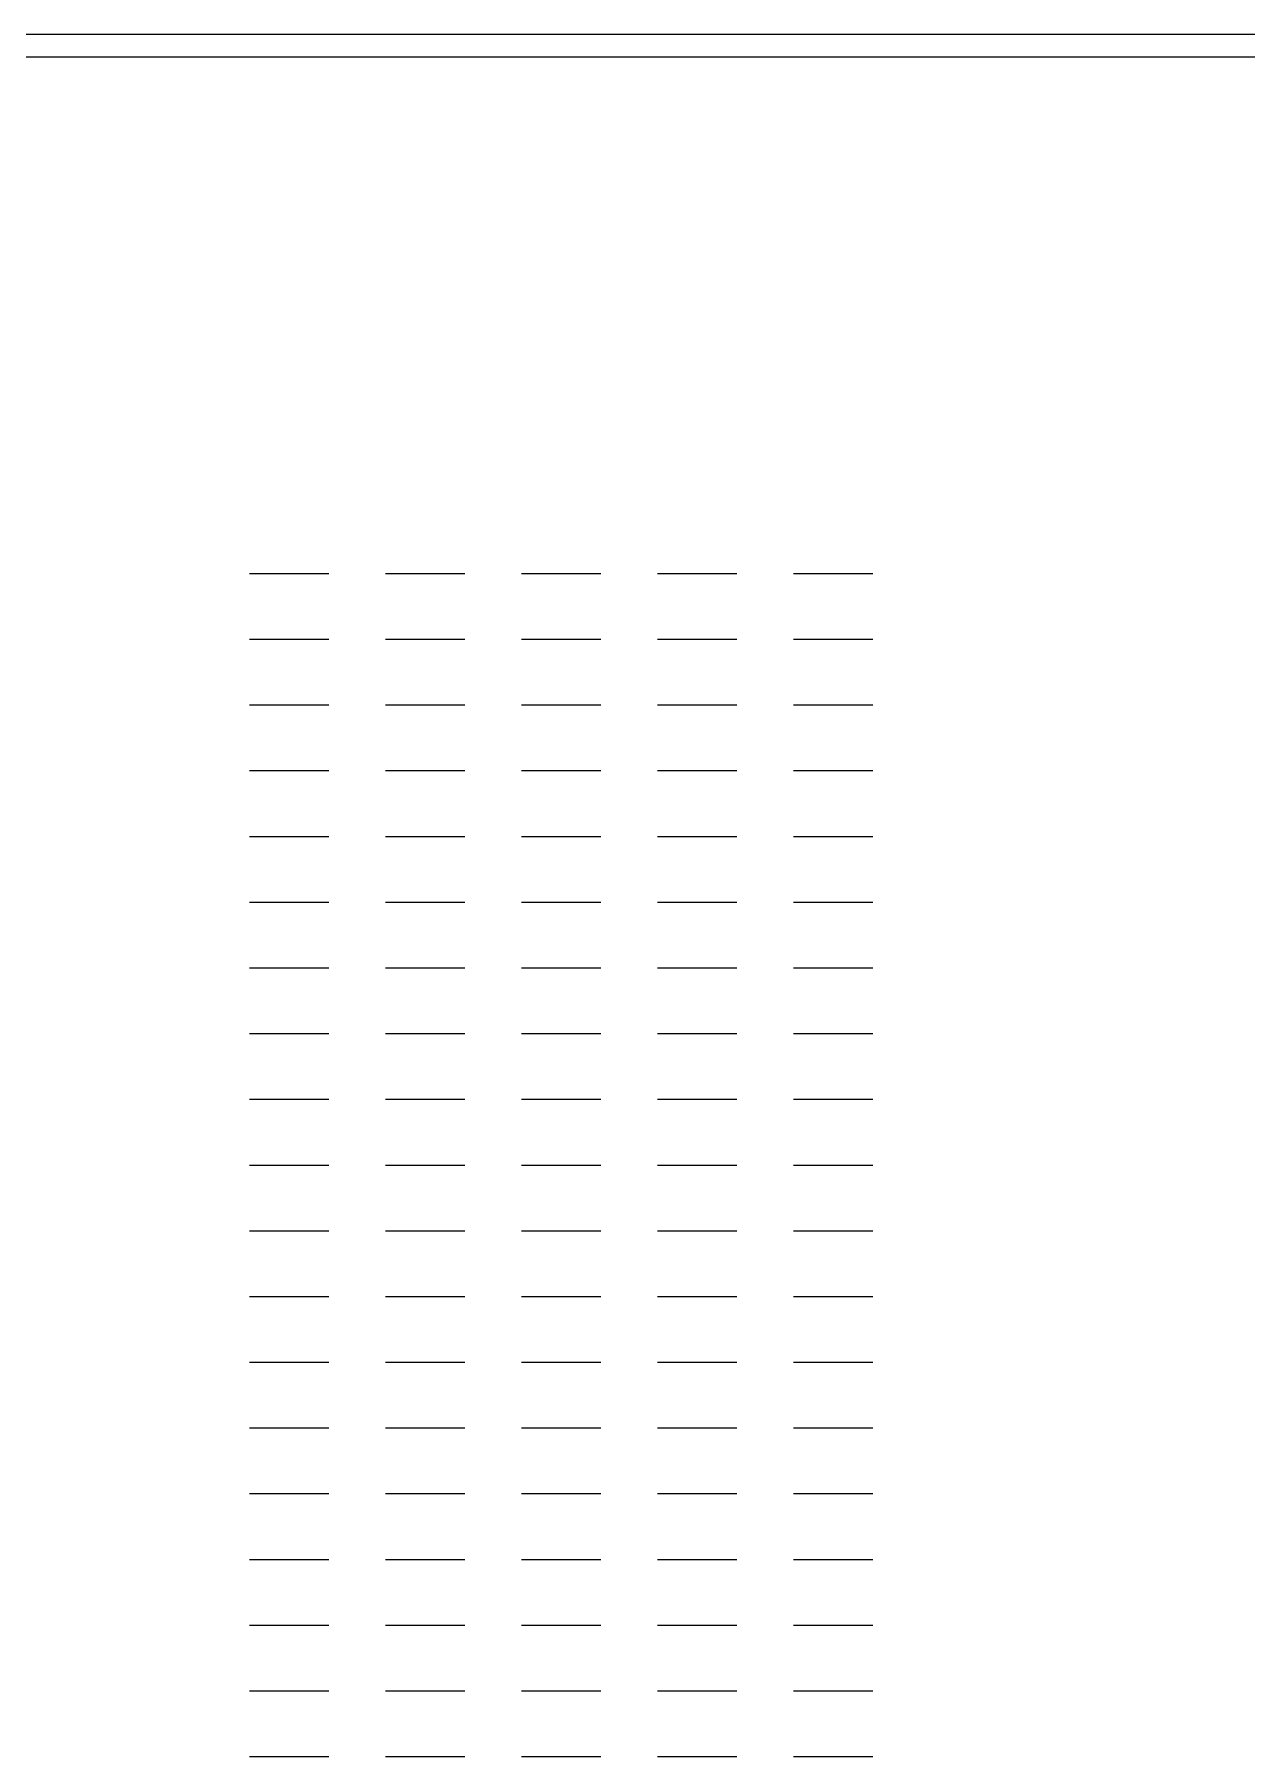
# Model space of a CAD drawing. Extents: x -81148 to 10972, y -53931 to 52487.
# Drawn here: x -45108 to -34408, y 12634 to 27831 of the extents above; entities that cross this region are included whole.
import ezdxf

# ---------------------------------------------------------------- set-up
doc = ezdxf.new("R2010")
doc.units = 0
doc.layers.get('0').update_dxf_attribs({"linetype": 'CONTINUOUS'})

msp = doc.modelspace()

# ---------------------------------------------------------------- linework, layer by layer
for p, q in [((-23725, 27831), (-50758, 27831)), ((-23925, 27631), (-50758, 27631)), ((-43208, 23074), (-42508, 23074)), ((-42008, 23074), (-41308, 23074)), ((-40808, 23074), (-40108, 23074)), ((-39608, 23074), (-38908, 23074)), ((-38408, 23074), (-37708, 23074)), ((-43208, 22494), (-42508, 22494)), ((-42008, 22494), (-41308, 22494)), ((-40808, 22494), (-40108, 22494)), ((-39608, 22494), (-38908, 22494)), ((-38408, 22494), (-37708, 22494)), ((-43208, 21914), (-42508, 21914)), ((-42008, 21914), (-41308, 21914)), ((-40808, 21914), (-40108, 21914)), ((-39608, 21914), (-38908, 21914)), ((-38408, 21914), (-37708, 21914)), ((-43208, 21334), (-42508, 21334)), ((-42008, 21334), (-41308, 21334)), ((-40808, 21334), (-40108, 21334)), ((-39608, 21334), (-38908, 21334)), ((-38408, 21334), (-37708, 21334)), ((-43208, 20754), (-42508, 20754)), ((-42008, 20754), (-41308, 20754)), ((-40808, 20754), (-40108, 20754)), ((-39608, 20754), (-38908, 20754)), ((-38408, 20754), (-37708, 20754)), ((-43208, 20174), (-42508, 20174)), ((-42008, 20174), (-41308, 20174)), ((-40808, 20174), (-40108, 20174)), ((-39608, 20174), (-38908, 20174)), ((-38408, 20174), (-37708, 20174)), ((-43208, 19594), (-42508, 19594)), ((-42008, 19594), (-41308, 19594)), ((-40808, 19594), (-40108, 19594)), ((-39608, 19594), (-38908, 19594)), ((-38408, 19594), (-37708, 19594)), ((-43208, 19014), (-42508, 19014)), ((-42008, 19014), (-41308, 19014)), ((-40808, 19014), (-40108, 19014)), ((-39608, 19014), (-38908, 19014)), ((-38408, 19014), (-37708, 19014)), ((-43208, 18434), (-42508, 18434)), ((-42008, 18434), (-41308, 18434)), ((-40808, 18434), (-40108, 18434)), ((-39608, 18434), (-38908, 18434)), ((-38408, 18434), (-37708, 18434)), ((-43208, 17854), (-42508, 17854)), ((-42008, 17854), (-41308, 17854)), ((-40808, 17854), (-40108, 17854)), ((-39608, 17854), (-38908, 17854)), ((-38408, 17854), (-37708, 17854)), ((-43208, 17274), (-42508, 17274)), ((-42008, 17274), (-41308, 17274)), ((-40808, 17274), (-40108, 17274)), ((-39608, 17274), (-38908, 17274)), ((-38408, 17274), (-37708, 17274)), ((-43208, 16694), (-42508, 16694)), ((-42008, 16694), (-41308, 16694)), ((-40808, 16694), (-40108, 16694)), ((-39608, 16694), (-38908, 16694)), ((-38408, 16694), (-37708, 16694)), ((-43208, 16114), (-42508, 16114)), ((-42008, 16114), (-41308, 16114)), ((-40808, 16114), (-40108, 16114)), ((-39608, 16114), (-38908, 16114)), ((-38408, 16114), (-37708, 16114)), ((-43208, 15534), (-42508, 15534)), ((-42008, 15534), (-41308, 15534)), ((-40808, 15534), (-40108, 15534)), ((-39608, 15534), (-38908, 15534)), ((-38408, 15534), (-37708, 15534)), ((-43208, 14954), (-42508, 14954)), ((-42008, 14954), (-41308, 14954)), ((-40808, 14954), (-40108, 14954)), ((-39608, 14954), (-38908, 14954)), ((-38408, 14954), (-37708, 14954)), ((-43208, 14374), (-42508, 14374)), ((-42008, 14374), (-41308, 14374)), ((-40808, 14374), (-40108, 14374)), ((-39608, 14374), (-38908, 14374)), ((-38408, 14374), (-37708, 14374)), ((-43208, 13794), (-42508, 13794)), ((-42008, 13794), (-41308, 13794)), ((-40808, 13794), (-40108, 13794)), ((-39608, 13794), (-38908, 13794)), ((-38408, 13794), (-37708, 13794)), ((-43208, 13214), (-42508, 13214)), ((-42008, 13214), (-41308, 13214)), ((-40808, 13214), (-40108, 13214)), ((-39608, 13214), (-38908, 13214)), ((-38408, 13214), (-37708, 13214)), ((-43208, 12634), (-42508, 12634)), ((-42008, 12634), (-41308, 12634)), ((-40808, 12634), (-40108, 12634)), ((-39608, 12634), (-38908, 12634)), ((-38408, 12634), (-37708, 12634))]:
    msp.add_line(p, q)

doc.saveas('drawing.dxf')
